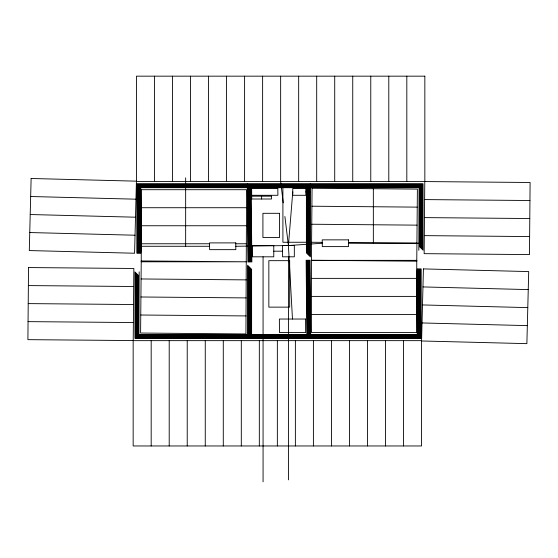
<?xml version="1.0" encoding="UTF-8"?>
<svg xmlns="http://www.w3.org/2000/svg" width="558" height="558" viewBox="0 0 558 558"><rect width="100%" height="100%" fill="white"/><g stroke="black" fill="none" stroke-linecap="round" stroke-linejoin="round"><path stroke-width="0.84" d="M139.179 271.851L138.914 334.451L417.217 334.451L416.763 278.372L417.217 268.907M418.821 250.291L419.086 187.69L140.783 187.69L141.237 243.769L140.783 253.234M247.292 183.749L247.919 261.988M310.708 338.392L310.081 260.154M292.476 319.036L288.416 245.548L292.769 191.91M235.783 246.28L288.416 245.548L322.273 243.232M305.826 191.91L310.618 191.91M141.244 207.722L246.566 207.722M141.244 225.746L246.566 225.746M348.464 243.232L421.688 243.232M141.244 243.769L209.564 243.769M235.755 243.769L246.566 243.769M141.153 246.28L209.592 246.28M273.769 251.184L282.501 251.184M311.434 278.372L416.756 278.372M311.434 296.396L416.756 296.396M311.434 314.419L416.756 314.419M424.617 199.59L529.947 200.51M311.908 206.209L417.231 207.13M424.464 217.613L529.786 218.534M311.755 224.232L417.077 225.146M424.31 235.636L529.633 236.557M311.594 242.256L322.259 242.346M348.457 242.577L416.917 243.169M141.083 278.965L246.406 279.886M28.367 285.584L133.69 286.498M140.923 296.989L246.245 297.909M28.214 303.608L133.536 304.522M140.769 315.012L246.092 315.933M28.053 321.631L133.383 322.545M30.662 196.514L135.957 199.185M30.209 214.53L135.503 217.201M29.748 232.546L135.043 235.218M422.957 286.924L528.252 289.595M422.497 304.94L527.791 307.611M422.043 322.956L527.338 325.628M283.234 202.847L280.646 181.496L280.646 76.167M284.894 216.511L288.416 245.548M309.523 260.161L310.262 337.827M308.958 260.168L309.697 337.262M308.393 260.174L309.125 336.704M307.835 260.181L308.56 336.139M307.27 260.188L307.988 335.574M306.705 260.188L307.416 335.009M306.14 260.195L306.851 334.451M251.86 261.946L251.149 187.69M251.295 261.946L250.584 187.132M250.73 261.953L250.012 186.567M250.165 261.96L249.44 186.002M249.607 261.967L248.875 185.437M249.042 261.974L248.303 184.879M248.477 261.981L247.738 184.314M423.041 250.291L423.041 183.749L136.836 183.749L136.836 253.234M422.483 249.733L422.483 184.314L137.401 184.314L137.401 253.234M421.918 249.168L421.918 184.879L137.966 184.879L137.966 253.234M421.353 248.603L421.353 185.444L138.53 185.437L138.53 253.234M421.164 268.907L421.164 338.392L134.959 338.392L134.959 271.851M420.788 248.038L420.788 186.002L139.095 186.002L139.095 253.234M420.599 268.907L420.599 337.827L135.517 337.827L135.517 272.409M420.23 247.48L420.23 186.567L139.653 186.567L139.653 253.234M420.035 268.907L420.035 337.262L136.082 337.262L136.082 272.974M419.665 246.915L419.665 187.132L140.218 187.132L140.218 253.234M419.47 268.907L419.47 336.704L136.647 336.697L136.647 273.539M418.905 268.907L418.905 336.139L137.212 336.139L137.212 274.104M418.347 268.907L418.347 335.574L137.77 335.574L137.77 274.662M417.782 268.907L417.782 335.009L138.335 335.009L138.335 275.227M406.817 76.167L406.817 181.496M403.518 340.645L403.518 445.968M388.793 76.167L388.793 181.496M385.494 340.645L385.494 445.968M373.344 186.909L373.344 243.232M370.77 76.167L370.77 181.496M367.471 340.645L367.471 445.968M352.74 76.167L352.74 181.496M349.447 340.645L349.447 445.968M334.716 76.167L334.716 181.496M331.424 340.645L331.424 445.968M316.693 76.167L316.693 181.496M313.401 340.645L313.401 445.968M310.332 183.749L310.332 256.91M309.767 184.314L309.767 256.345M309.209 184.879L309.209 255.787M308.644 185.437L308.644 255.222M308.079 186.002L308.079 254.657M307.514 186.567L307.514 254.092M306.956 187.132L306.956 253.534M306.391 187.69L306.391 252.969M298.669 76.167L298.669 181.496M295.377 340.645L295.377 445.968M288.416 256.813L288.416 479.859M277.354 340.645L277.354 445.968M263.069 256.813L263.069 481.833M262.623 76.167L262.623 181.496M261.618 196.186L261.618 199.004M259.331 340.645L259.331 445.968M251.609 269.172L251.609 334.451M251.044 268.607L251.044 335.009M250.486 268.049L250.486 335.574M249.921 267.484L249.921 336.139M249.356 266.919L249.356 336.704M248.791 266.354L248.791 337.262M248.233 265.796L248.233 337.827M247.668 265.231L247.668 338.392M244.599 76.167L244.599 181.496M241.307 340.645L241.307 445.968M226.576 76.167L226.576 181.496M223.284 340.645L223.284 445.968M208.553 76.167L208.553 181.496M205.26 340.645L205.26 445.968M190.529 76.167L190.529 181.496M187.23 340.645L187.23 445.968M185.654 177.842L185.654 246.28M172.506 76.167L172.506 181.496M169.207 340.645L169.207 445.968M154.482 76.167L154.482 181.496M151.183 340.645L151.183 445.968M28.528 267.561L27.9 339.655L133.222 340.568L133.85 268.482L28.528 267.561M141.237 260.942L140.609 333.035L245.932 333.956L246.566 189.699L141.244 189.699L141.244 261.793L246.566 261.793L141.237 260.942M312.068 188.186L311.441 260.279L416.763 261.193L417.391 189.106L312.068 188.186M424.778 181.566L424.15 253.66L529.472 254.581L530.1 182.487L424.778 181.566M31.122 178.49L29.295 250.563L134.583 253.234L136.417 181.162L31.122 178.49M423.417 268.907L421.583 340.98L526.878 343.651L528.705 271.579L423.417 268.907M424.84 76.167L136.459 76.167L136.459 181.496L424.84 181.496L424.84 76.167M307.402 186.212L282.906 186.212L282.906 242.256L307.402 242.256L307.402 186.212M277.821 188.534L251.63 188.534L251.7 195.293L277.898 195.293L277.821 188.534M305.791 188.534L292.769 188.534L292.769 195.293L305.861 195.293L305.791 188.534M271.474 196.186L251.763 196.186L251.763 199.004L271.474 199.004L271.474 196.186M279.53 213.309L262.916 213.309L262.916 237.527L279.53 237.527L279.53 213.309M348.429 239.856L322.231 239.856L322.308 246.608L348.499 246.608L348.429 239.856M235.748 242.897L209.55 242.897L209.627 249.656L235.818 249.656L235.748 242.897M273.769 245.548L252.369 245.548L252.369 256.813L273.769 256.813L273.769 245.548M294.331 245.548L282.501 245.548L282.501 256.813L294.331 256.813L294.331 245.548M416.756 260.349L311.434 260.349L311.434 332.442L416.756 332.442L416.756 260.349M289.679 260.67L268.844 260.67L268.844 307.137L289.679 307.137L289.679 260.67M305.568 319.036L279.377 319.036L279.446 332.554L305.644 332.554L305.568 319.036M421.541 340.645L133.16 340.645L133.16 445.968L421.541 445.968L421.541 340.645"/></g></svg>
